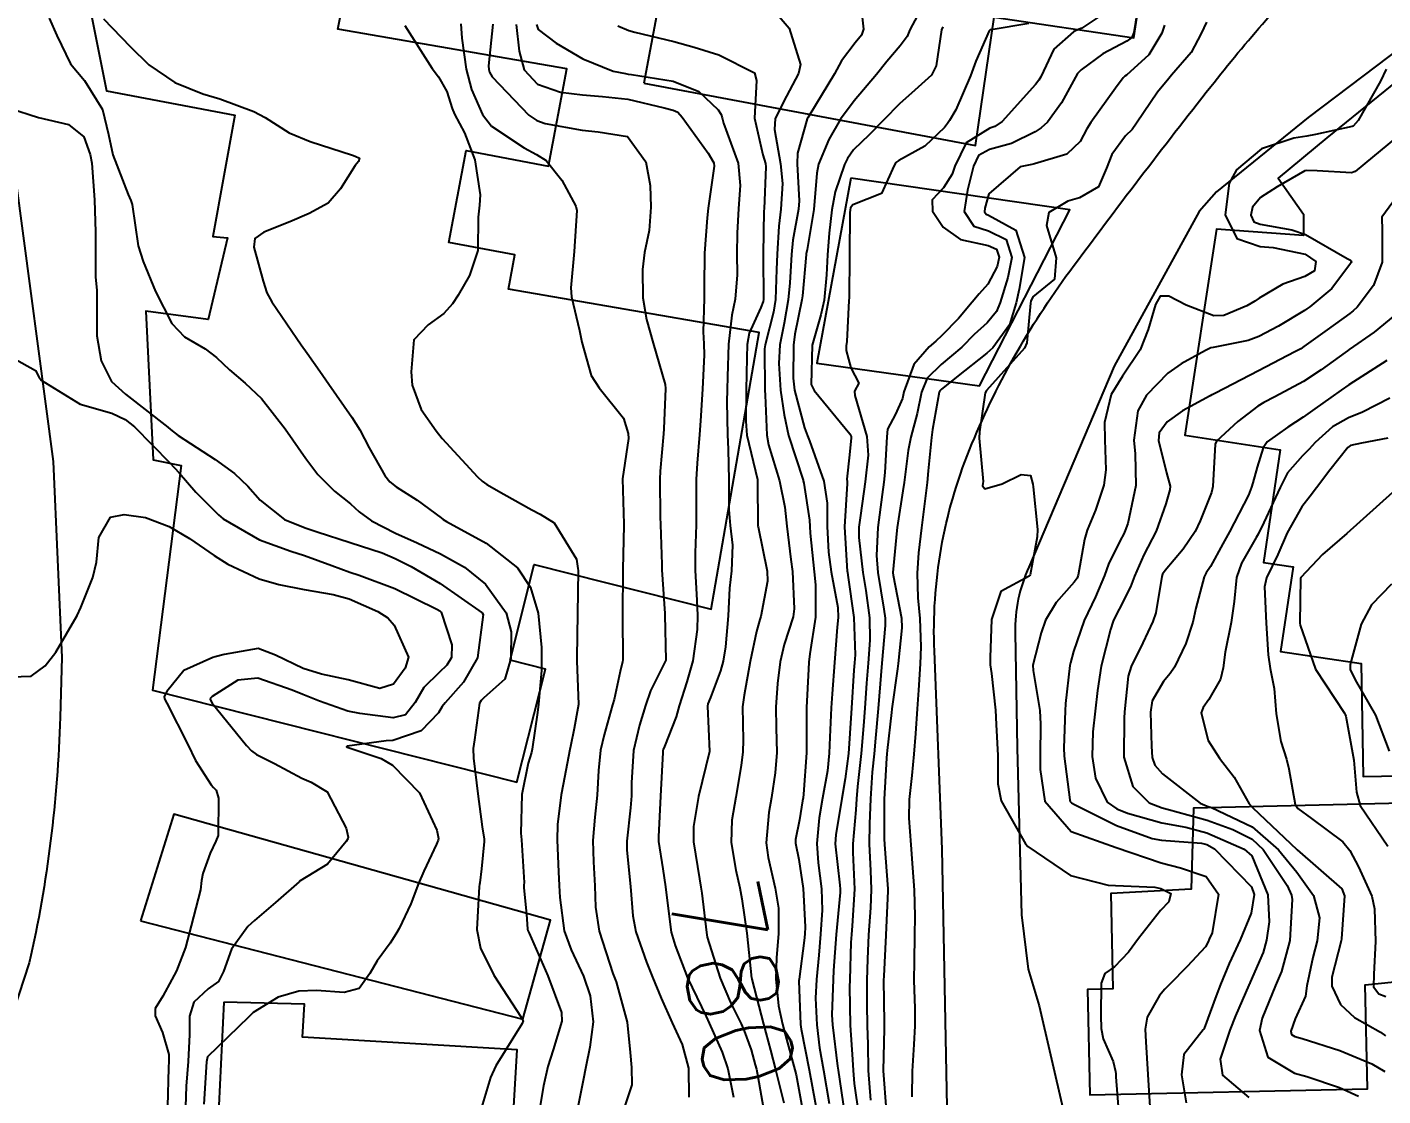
# Model space of a CAD drawing. Header units: metres. Extents: x 318500 to 325275, y 7408834 to 7428799.
# Drawn here: x 322597.7 to 322657.6, y 7421566.9 to 7421614.1 of the extents above; entities that cross this region are included whole.
import ezdxf
from ezdxf.enums import TextEntityAlignment as Align

# ---------------------------------------------------------------- set-up
doc = ezdxf.new("R2010")
doc.units = ezdxf.units.M
doc.header["$MEASUREMENT"] = 0
for name, color, linetype in [('Cotas', 45, 'Continuous'), ('Curvas de Nivel 1m', 11, 'Continuous'), ('Curvas de Nivel 5m', 15, 'Continuous'), ('Edificações', 30, 'Continuous'), ('Vias Primárias', 230, 'Continuous')]:
    doc.layers.add(name, color=color, linetype=linetype)
doc.styles.add('Style-STANDARD', font='STANDARD.shx')

msp = doc.modelspace()

# ---------------------------------------------------------------- linework, layer by layer
at = {"layer": 'Curvas de Nivel 1m', "flags": 128}
for points, elevation in [([(322634.433, 7421615.884), (322634.652, 7421614.004), (322634.554, 7421613.728), (322634.271, 7421613.397), (322633.672, 7421612.606), (322633.367, 7421612.023), (322632.231, 7421610.155), (322632.184, 7421610.087), (322632.16, 7421610.041), (322631.73, 7421608.522), (322631.722, 7421608.045), (322631.799, 7421606.42), (322631.768, 7421606.044), (322631.53, 7421604.672), (322631.462, 7421604.047), (322631.385, 7421602.794), (322631.323, 7421602.048), (322631.139, 7421601.015), (322630.955, 7421600.051), (322630.9, 7421599.233), (322630.983, 7421598.051), (322631.14, 7421596.963), (322631.333, 7421596.047), (322631.978, 7421594.072), (322631.988, 7421594.04), (322632.009, 7421593.938), (322632.266, 7421592.309), (322632.279, 7421592.036), (322632.293, 7421591.728), (322632.465, 7421590.032), (322632.526, 7421589.457), (322632.523, 7421588.031), (322632.281, 7421586.402), (322632.23, 7421586.035), (322632.214, 7421585.727), (322632.135, 7421584.036), (322632.134, 7421583.778), (322632.124, 7421582.036), (322631.999, 7421580.205), (322631.975, 7421580.038), (322631.953, 7421579.913), (322631.816, 7421579.075), (322631.64, 7421578.204), (322631.637, 7421578.042), (322631.789, 7421577.32), (322631.982, 7421576.037), (322632.071, 7421574.345), (322632.06, 7421574.027), (322632.029, 7421573.744), (322631.797, 7421572.029), (322631.792, 7421571.956), (322631.864, 7421570.028), (322631.893, 7421569.823), (322632.247, 7421568.024), (322632.377, 7421567.305), (322632.614, 7421566.02)], 777), ([(322630.298, 7421615.274), (322631.359, 7421614.049), (322631.858, 7421612.442), (322631.776, 7421612.045), (322631.248, 7421611.042), (322630.743, 7421610.055), (322630.717, 7421609.561), (322630.982, 7421608.052), (322631.061, 7421607.177), (322630.988, 7421606.052), (322630.913, 7421605.302), (322630.828, 7421604.053), (322630.808, 7421603.385), (322630.759, 7421602.054), (322630.671, 7421601.495), (322630.3, 7421600.058), (322630.274, 7421599.872), (322630.29, 7421598.058), (322630.297, 7421597.827), (322630.376, 7421596.057), (322630.457, 7421595.632), (322630.94, 7421594.051), (322631.166, 7421592.881), (322631.255, 7421592.047), (322631.441, 7421590.572), (322631.506, 7421590.045), (322631.59, 7421588.389), (322631.54, 7421588.044), (322631.148, 7421586.817), (322630.965, 7421586.049), (322630.847, 7421585.099), (322630.775, 7421584.051), (322630.787, 7421583.13), (322630.812, 7421582.05), (322630.744, 7421581.148), (322630.586, 7421580.052), (322630.472, 7421579.401), (322630.351, 7421578.054), (322630.433, 7421577.41), (322630.751, 7421576.05), (322630.888, 7421575.175), (322630.898, 7421574.043), (322630.798, 7421572.98), (322630.772, 7421572.044), (322630.896, 7421570.848), (322631.063, 7421570.039), (322631.195, 7421569.547), (322631.618, 7421568.031), (322631.667, 7421567.81), (322631.997, 7421566.026)], 778), ([(322637.252, 7421615.014), (322636.688, 7421613.976), (322636.578, 7421613.674), (322636.269, 7421613.256), (322635.678, 7421612.569), (322635.213, 7421611.996), (322634.238, 7421610.827), (322633.629, 7421610.019), (322633.113, 7421609.13), (322632.658, 7421608.033), (322632.587, 7421607.641), (322632.448, 7421606.036), (322632.152, 7421604.259), (322632.115, 7421604.076), (322632.109, 7421604.04), (322631.945, 7421602.219), (322631.922, 7421602.042), (322631.615, 7421600.527), (322631.55, 7421600.045), (322631.536, 7421598.585), (322631.596, 7421598.045), (322632.045, 7421596.393), (322632.171, 7421596.038), (322632.261, 7421595.812), (322632.891, 7421594.027), (322633.042, 7421593.066), (322633.038, 7421592.024), (322633.098, 7421590.899), (322633.22, 7421590.021), (322633.507, 7421588.446), (322633.528, 7421588.016), (322633.488, 7421587.579), (322633.371, 7421586.018), (322633.266, 7421584.642), (322633.219, 7421584.02), (322633.158, 7421582.723), (322633.134, 7421582.021), (322633.056, 7421581.236), (322632.837, 7421580.025), (322632.689, 7421579.155), (322632.586, 7421578.028), (322632.642, 7421577.172), (322632.794, 7421576.025), (322632.82, 7421575.079), (322632.746, 7421574.02), (322632.666, 7421573.091), (322632.565, 7421572.022), (322632.529, 7421571.2), (322632.578, 7421570.021), (322632.706, 7421568.993), (322632.876, 7421568.018), (322633.122, 7421566.541)], 776), ([(322646.825, 7421615.319), (322646.586, 7421613.845), (322646.49, 7421613.633), (322646.274, 7421613.469), (322645.221, 7421612.91), (322644.255, 7421612.201), (322644.098, 7421612.036), (322644.005, 7421611.882), (322643.385, 7421610.742), (322642.765, 7421609.895), (322642.489, 7421609.635), (322642.223, 7421609.464), (322641.177, 7421608.954), (322640.211, 7421608.68), (322639.727, 7421608.418), (322639.503, 7421607.94), (322639.238, 7421606.89), (322639.088, 7421605.946), (322639.523, 7421605.299), (322640.162, 7421605.094), (322640.944, 7421604.704), (322641.191, 7421603.914), (322641.026, 7421603.027), (322640.675, 7421601.922), (322640.514, 7421601.524), (322640.106, 7421601.028), (322639.533, 7421600.504), (322638.992, 7421599.946), (322638.082, 7421599.18), (322637.455, 7421598.588), (322637.212, 7421597.969), (322637.01, 7421597.016), (322636.729, 7421595.973), (322636.617, 7421595.389), (322636.438, 7421593.976), (322636.383, 7421593.6), (322636.134, 7421591.979), (322636.116, 7421591.85), (322635.965, 7421590.301), (322635.939, 7421590.001), (322635.941, 7421589.98), (322635.959, 7421589.881), (322636.325, 7421587.976), (322636.344, 7421587.557), (322636.174, 7421585.977), (322636.143, 7421585.741), (322635.902, 7421583.98), (322635.9, 7421583.96), (322635.877, 7421583.806), (322635.694, 7421582.141), (322635.68, 7421581.983), (322635.66, 7421581.794), (322635.562, 7421579.984), (322635.56, 7421578.227), (322635.57, 7421577.983), (322635.725, 7421576.027), (322635.724, 7421575.981), (322635.725, 7421575.936), (322635.636, 7421573.982), (322635.537, 7421572.169), (322635.529, 7421571.983), (322635.559, 7421570.115), (322635.561, 7421569.982), (322635.562, 7421569.855), (322635.514, 7421567.982), (322635.644, 7421566.24)], 772), ([(322598.687, 7421614.484), (322599.026, 7421613.721), (322599.632, 7421612.469), (322600.239, 7421611.733), (322601.045, 7421610.452), (322601.306, 7421609.352), (322601.503, 7421608.447), (322602.174, 7421606.691), (322602.295, 7421606.429), (322602.347, 7421606.249), (322602.62, 7421604.425), (322602.835, 7421603.728), (322603.383, 7421602.417), (322604.099, 7421601.001), (322604.659, 7421600.401), (322605.58, 7421599.883), (322606.081, 7421599.5), (322606.647, 7421598.946), (322607.34, 7421598.361), (322608.06, 7421597.69), (322609.107, 7421596.339), (322610.02, 7421595.027), (322610.553, 7421594.322), (322611.278, 7421593.587), (322611.997, 7421593.025), (322612.381, 7421592.683), (322612.912, 7421592.286), (322613.982, 7421591.737), (322614.93, 7421591.306), (322615.969, 7421590.827), (322617.02, 7421590.234), (322617.949, 7421589.48), (322618.868, 7421588.211), (322619.082, 7421587.369), (322619.074, 7421586.203), (322618.811, 7421585.292), (322617.884, 7421584.456), (322617.755, 7421584.349), (322617.691, 7421584.223), (322617.47, 7421582.611), (322617.405, 7421582.227), (322617.422, 7421581.802), (322617.607, 7421580.223), (322617.808, 7421578.756), (322617.897, 7421578.219), (322617.899, 7421578.118), (322617.78, 7421576.906), (322617.707, 7421576.285), (322617.694, 7421576.221), (322617.676, 7421576.128), (322617.577, 7421574.223), (322617.738, 7421573.4), (322618.326, 7421572.211), (322619.535, 7421570.349), (322619.61, 7421570.191), (322619.573, 7421570.076), (322618.407, 7421568.209), (322618.179, 7421567.696), (322617.735, 7421566.219)], 786), ([(322616.862, 7421614.241), (322616.908, 7421613.603), (322617.102, 7421612.237), (322617.34, 7421611.332), (322617.821, 7421610.226), (322618.222, 7421609.714), (322619.663, 7421608.751), (322620.204, 7421608.464), (322620.637, 7421608.193), (322621.328, 7421607.324), (322621.947, 7421606.173), (322621.988, 7421605.993), (322621.87, 7421604.174), (322621.724, 7421602.578), (322621.744, 7421602.176), (322622.098, 7421600.685), (322622.211, 7421600.168), (322622.616, 7421598.702), (322622.969, 7421598.157), (322624.05, 7421596.818), (322624.259, 7421596.138), (322624.262, 7421595.912), (322624.01, 7421594.14), (322624.057, 7421592.139), (322624.058, 7421592.07), (322624.016, 7421590.139), (322624.013, 7421590.086), (322624.008, 7421588.139), (322624.004, 7421588.065), (322624.016, 7421586.139), (322624.004, 7421586.044), (322623.902, 7421585.623), (322623.634, 7421584.394), (322623.568, 7421584.145), (322623.186, 7421582.824), (322623.036, 7421582.152), (322622.941, 7421581.253), (322622.881, 7421580.154), (322622.78, 7421579.191), (322622.699, 7421578.157), (322622.722, 7421577.219), (322622.775, 7421576.155), (322622.814, 7421575.208), (322622.978, 7421574.152), (322623.574, 7421572.29), (322623.631, 7421572.141), (322623.717, 7421571.912), (322624.213, 7421570.132), (322624.344, 7421568.797), (322624.405, 7421568.129), (322624.422, 7421567.365), (322624.003, 7421566.135)], 783), ([(322618.28, 7421614.22), (322618.09, 7421612.385), (322618.1, 7421612.222), (322618.133, 7421612.106), (322618.247, 7421611.898), (322619.869, 7421610.204), (322620.226, 7421609.957), (322620.59, 7421609.829), (322622.22, 7421609.532), (322622.922, 7421609.457), (322624.217, 7421609.258), (322625.032, 7421608.132), (322625.218, 7421607.096), (322625.25, 7421606.129), (322625.179, 7421605.11), (322624.975, 7421604.132), (322624.889, 7421603.383), (322624.903, 7421602.132), (322625.059, 7421601.177), (322625.361, 7421600.127), (322625.888, 7421598.306), (322625.904, 7421598.122), (322625.826, 7421596.34), (322625.813, 7421596.122), (322625.667, 7421594.472), (322625.646, 7421594.124), (322625.672, 7421592.444), (322625.681, 7421592.123), (322625.737, 7421590.349), (322625.744, 7421590.122), (322625.87, 7421588.182), (322625.873, 7421588.121), (322625.91, 7421586.12), (322625.241, 7421584.775), (322625.018, 7421584.129), (322624.752, 7421583.246), (322624.495, 7421582.134), (322624.407, 7421580.705), (322624.395, 7421580.132), (322624.349, 7421579.605), (322624.195, 7421578.134), (322624.198, 7421577.729), (322624.35, 7421576.131), (322624.453, 7421574.826), (322624.587, 7421574.127), (322625.066, 7421572.784), (322625.332, 7421572.116), (322625.706, 7421571.199), (322626.193, 7421570.105), (322626.639, 7421569.142), (322626.92, 7421568.098), (322626.928, 7421566.82)], 782), ([(322641.948, 7421614.242), (322640.281, 7421613.976), (322640.243, 7421613.968), (322640.194, 7421613.931), (322639.612, 7421612.587), (322639.373, 7421611.943), (322638.717, 7421610.435), (322638.445, 7421609.957), (322638.356, 7421609.831), (322638.225, 7421609.653), (322637.35, 7421608.832), (322636.203, 7421608.196), (322636.079, 7421608.105), (322636.002, 7421607.983), (322635.433, 7421606.74), (322634.174, 7421606.244), (322634.075, 7421606.107), (322634.055, 7421606.012), (322634.046, 7421605.889), (322634.022, 7421604.012), (322634.008, 7421602.126), (322634.002, 7421602.012), (322633.903, 7421600.203), (322633.879, 7421600.013), (322633.879, 7421599.804), (322634.08, 7421599.036), (322634.435, 7421598.366), (322634.25, 7421598.007), (322634.265, 7421597.809), (322634.787, 7421595.999), (322634.85, 7421595.175), (322634.718, 7421593.999), (322634.513, 7421592.52), (322634.442, 7421592.003), (322634.442, 7421591.544), (322634.614, 7421590), (322634.741, 7421589.205), (322634.913, 7421587.995), (322634.931, 7421587.005), (322634.857, 7421585.996), (322634.785, 7421585.108), (322634.699, 7421583.998), (322634.64, 7421583.227), (322634.538, 7421582), (322634.375, 7421580.542), (322634.333, 7421580.002), (322634.307, 7421579.518), (322634.168, 7421578.004), (322634.168, 7421577.631), (322634.245, 7421576.003), (322634.141, 7421574.391), (322634.11, 7421574.005), (322634.093, 7421573.657), (322634.041, 7421572.005), (322634.031, 7421571.69), (322634.053, 7421570.005), (322634.159, 7421568.487), (322634.186, 7421568.002), (322634.233, 7421567.43), (322634.436, 7421565.998)], 774), ([(322645.384, 7421614.774), (322644.282, 7421614.04), (322644.168, 7421613.995), (322643.912, 7421613.884), (322643.049, 7421613.111), (322642.471, 7421611.898), (322642.395, 7421611.752), (322642.247, 7421611.56), (322640.765, 7421609.922), (322640.449, 7421609.704), (322640.225, 7421609.618), (322639.185, 7421608.976), (322638.676, 7421607.953), (322638.562, 7421607.587), (322638.185, 7421606.989), (322637.68, 7421606.463), (322637.687, 7421605.965), (322638.163, 7421605.251), (322638.923, 7421604.713), (322640.155, 7421604.449), (322640.516, 7421604.287), (322640.629, 7421603.923), (322640.549, 7421603.519), (322640.132, 7421602.727), (322639.748, 7421602.313), (322639.443, 7421601.94), (322638.836, 7421601.223), (322638.098, 7421600.463), (322637.84, 7421600.216), (322637.547, 7421599.965), (322636.871, 7421599.183), (322636.433, 7421597.976), (322636.362, 7421597.68), (322636.055, 7421596.994), (322635.706, 7421596.324), (322635.669, 7421595.986), (322635.588, 7421594.415), (322635.537, 7421593.987), (322635.467, 7421593.45), (322635.285, 7421591.991), (322635.22, 7421590.742), (322635.282, 7421589.99), (322635.547, 7421588.374), (322635.599, 7421587.985), (322635.602, 7421587.66), (322635.46, 7421585.987), (322635.339, 7421584.537), (322635.29, 7421583.989), (322635.173, 7421582.678), (322635.109, 7421581.991), (322635.025, 7421581.176), (322634.947, 7421579.993), (322634.915, 7421578.892), (322634.895, 7421577.994), (322634.948, 7421576.827), (322634.982, 7421575.992), (322634.947, 7421575.178), (322634.872, 7421573.993), (322634.818, 7421572.909), (322634.793, 7421571.994), (322634.787, 7421570.91), (322634.808, 7421569.993), (322634.833, 7421569.144), (322634.855, 7421567.992), (322634.954, 7421566.687)], 773), ([(322614.396, 7421614.161), (322615.604, 7421612.26), (322615.878, 7421611.887), (322616.24, 7421611.248), (322616.475, 7421610.489), (322616.578, 7421610.245), (322617.03, 7421609.426), (322617.481, 7421608.231), (322617.719, 7421606.685), (322617.69, 7421606.227), (322617.631, 7421605.694), (322617.608, 7421604.228), (322617.251, 7421603.115), (322616.739, 7421602.241), (322616.495, 7421601.864), (322616.108, 7421601.442), (322615.416, 7421600.944), (322614.793, 7421600.269), (322614.669, 7421598.864), (322614.717, 7421598.27), (322615.115, 7421597.203), (322615.771, 7421596.254), (322616.035, 7421595.922), (322617.599, 7421594.226), (322617.812, 7421594.027), (322618.007, 7421593.888), (322618.758, 7421593.457), (322619.996, 7421592.76), (322620.367, 7421592.568), (322620.979, 7421592.185), (322621.966, 7421590.585), (322622.036, 7421590.169), (322622.039, 7421590.089), (322622.012, 7421588.169), (322621.991, 7421586.249), (322621.989, 7421586.169), (322621.985, 7421586.093), (322622.053, 7421584.167), (322622.036, 7421584.009), (322621.864, 7421583.105), (322621.706, 7421582.317), (322621.678, 7421582.172), (322621.377, 7421580.632), (322621.287, 7421580.175), (322621.127, 7421578.86), (322621.118, 7421578.177), (322621.178, 7421576.777), (322621.206, 7421576.176), (322621.234, 7421575.645), (322621.42, 7421574.173), (322621.737, 7421573.322), (322622.274, 7421572.162), (322622.574, 7421571.29), (322622.706, 7421570.155), (322622.557, 7421569.035), (322622.381, 7421568.159), (322622.27, 7421567.552), (322621.98, 7421566.165)], 784), ([(322619.306, 7421614.21), (322619.445, 7421613.026), (322619.655, 7421612.206), (322620.244, 7421611.568), (322621.272, 7421611.216), (322622.239, 7421611.094), (322623.113, 7421611.031), (322624.238, 7421610.908), (322625.84, 7421610.518), (322626.233, 7421610.417), (322626.441, 7421610.325), (322626.644, 7421610.114), (322627.784, 7421608.519), (322628.037, 7421608.092), (322628.056, 7421607.95), (322627.784, 7421606.096), (322627.735, 7421605.665), (322627.625, 7421604.098), (322627.606, 7421602.62), (322627.605, 7421602.098), (322627.567, 7421600.628), (322627.588, 7421600.098), (322627.606, 7421599.618), (322627.541, 7421598.098), (322627.444, 7421596.704), (322627.405, 7421596.1), (322627.299, 7421594.823), (322627.253, 7421594.101), (322627.251, 7421593.349), (322627.25, 7421592.101), (322627.207, 7421590.866), (322627.21, 7421590.101), (322627.279, 7421588.76), (322627.308, 7421588.099), (322627.3, 7421587.476), (322627.113, 7421586.102), (322626.837, 7421585.165), (322626.504, 7421584.111), (322626.37, 7421583.615), (322625.853, 7421582.309), (322625.797, 7421582.174), (322625.786, 7421582.121), (322625.779, 7421582.05), (322625.676, 7421580.112), (322625.592, 7421578.325), (322625.598, 7421578.113), (322625.782, 7421576.905), (322625.903, 7421576.109), (322626.102, 7421574.455), (322626.157, 7421574.106), (322626.323, 7421573.523), (322626.873, 7421572.098), (322627.694, 7421570.379), (322627.834, 7421570.088), (322628.4, 7421568.802), (322628.658, 7421568.075), (322628.906, 7421566.816)], 781), ([(322623.796, 7421614.147), (322624.277, 7421613.941), (322624.543, 7421613.871), (322626.27, 7421613.447), (322627.164, 7421613.209), (322628.262, 7421612.87), (322629.832, 7421612.066), (322629.919, 7421611.737), (322629.829, 7421610.066), (322630.206, 7421608.451), (322630.324, 7421608.059), (322630.337, 7421607.919), (322630.253, 7421606.059), (322630.251, 7421605.977), (322630.212, 7421604.059), (322630.209, 7421603.999), (322630.222, 7421602.059), (322630.21, 7421601.968), (322630.115, 7421601.696), (322629.601, 7421600.564), (322629.512, 7421600.069), (322629.495, 7421599.479), (322629.47, 7421598.069), (322629.443, 7421596.676), (322629.497, 7421596.068), (322629.964, 7421594.107), (322629.971, 7421594.061), (322629.971, 7421594.022), (322629.983, 7421592.06), (322629.989, 7421592.015), (322630.385, 7421590.056), (322630.401, 7421589.608), (322630.109, 7421588.058), (322630.071, 7421587.916), (322629.923, 7421587.394), (322629.634, 7421586.064), (322629.371, 7421584.585), (322629.308, 7421584.069), (322629.33, 7421582.596), (322629.32, 7421582.068), (322629.24, 7421581.465), (322629.006, 7421580.072), (322628.837, 7421579.052), (322628.801, 7421578.075), (322629.012, 7421576.841), (322629.189, 7421576.069), (322629.274, 7421575.576), (322629.5, 7421574.064), (322629.704, 7421572.076), (322629.707, 7421572.06), (322629.72, 7421572.028), (322630.236, 7421570.052), (322630.534, 7421568.903), (322630.757, 7421568.044), (322631.122, 7421566.564)], 779), ([(322647.942, 7421614.168), (322647.814, 7421613.827), (322647.242, 7421612.859), (322646.252, 7421611.962), (322646.184, 7421611.918), (322646.114, 7421611.852), (322645.78, 7421611.391), (322644.688, 7421609.873), (322644.513, 7421609.589), (322644.217, 7421609.037), (322643.624, 7421608.47), (322642.202, 7421608.046), (322642.077, 7421608.027), (322641.564, 7421607.91), (322640.182, 7421606.721), (322640.007, 7421606.098), (322639.991, 7421605.933), (322640.062, 7421605.825), (322640.169, 7421605.785), (322641.375, 7421605.124), (322641.753, 7421603.906), (322641.522, 7421602.516), (322641.382, 7421601.911), (322641.086, 7421600.934), (322640.355, 7421599.926), (322640.088, 7421599.692), (322638.752, 7421598.625), (322638.071, 7421598.086), (322638.009, 7421598.023), (322637.986, 7421597.961), (322637.698, 7421596.31), (322637.647, 7421595.964), (322637.499, 7421594.484), (322637.452, 7421593.966), (322637.29, 7421592.675), (322637.201, 7421591.968), (322637.08, 7421590.862), (322637.013, 7421589.969), (322637.038, 7421588.874), (322637.13, 7421587.968), (322637.177, 7421586.708), (322637.143, 7421585.968), (322637.069, 7421584.792), (322637.021, 7421583.969), (322636.945, 7421582.888), (322636.867, 7421581.97), (322636.784, 7421581.027), (322636.668, 7421579.972), (322636.65, 7421579.139), (322636.731, 7421577.971), (322636.805, 7421576.949), (322636.885, 7421575.969), (322636.914, 7421574.813), (322636.901, 7421573.968), (322636.877, 7421572.824), (322636.865, 7421571.969), (322636.918, 7421570.752), (322636.918, 7421569.968), (322636.864, 7421569.15), (322636.787, 7421567.963), (322636.783, 7421566.833)], 771), ([(322657.721, 7421612.235), (322657.483, 7421611.702), (322656.487, 7421609.971), (322656.272, 7421609.719), (322656.23, 7421609.693), (322654.612, 7421609.348), (322654.223, 7421609.279), (322653.65, 7421609.177), (322652.214, 7421608.709), (322651.117, 7421607.786), (322650.79, 7421607.192), (322650.622, 7421605.793), (322651.125, 7421604.751), (322652.156, 7421604.404), (322652.743, 7421604.349), (322654.153, 7421604.065), (322654.621, 7421603.735), (322654.557, 7421603.323), (322654.14, 7421603.074), (322653.16, 7421602.729), (322652.125, 7421602.12), (322651.92, 7421601.976), (322651.577, 7421601.778), (322650.557, 7421601.349), (322650.113, 7421601.339), (322648.9, 7421601.812), (322648.126, 7421602.206), (322647.748, 7421602.204), (322647.536, 7421601.829), (322647.21, 7421600.727), (322646.86, 7421599.838), (322646.078, 7421598.668), (322645.588, 7421597.857), (322645.295, 7421596.618), (322645.297, 7421595.861), (322645.349, 7421594.531), (322645.252, 7421593.861), (322644.885, 7421592.753), (322644.528, 7421591.872), (322644.398, 7421591.459), (322644.13, 7421589.877), (322644.087, 7421589.75), (322643.955, 7421589.569), (322643.155, 7421588.675), (322642.681, 7421587.892), (322642.485, 7421587.334), (322642.128, 7421585.898), (322642.132, 7421585.672), (322642.433, 7421583.894), (322642.465, 7421583.3), (322642.454, 7421581.894), (322642.441, 7421581.297), (322642.658, 7421579.892), (322643.81, 7421578.555), (322645.8, 7421577.85), (322647.79, 7421577.169), (322648.646, 7421576.952), (322649.782, 7421576.572), (322650.325, 7421575.792), (322650.042, 7421574.085), (322649.913, 7421573.798), (322649.864, 7421573.682), (322649.745, 7421573.465), (322648.942, 7421572.598), (322648.168, 7421571.816), (322647.948, 7421571.586), (322647.712, 7421571.309), (322647.165, 7421570.361), (322647.086, 7421569.829), (322647.118, 7421569.262), (322647.195, 7421567.827), (322647.309, 7421566.161)], 769), ([(322596.936, 7421610.503), (322598.216, 7421610.101), (322599.531, 7421609.788), (322600.208, 7421609.24), (322600.493, 7421608.457), (322600.571, 7421608.078), (322600.693, 7421606.452), (322600.728, 7421605.031), (322600.728, 7421604.451), (322600.732, 7421603.054), (322600.783, 7421602.45), (322600.794, 7421601.765), (322600.783, 7421600.45), (322600.976, 7421599.344), (322601.443, 7421598.439), (322602.062, 7421597.881), (322603.924, 7421596.411), (322604.039, 7421596.316), (322604.385, 7421596.054), (322606.019, 7421594.991), (322606.865, 7421594.367), (322607.454, 7421593.808), (322607.998, 7421593.192), (322609.081, 7421592.339), (322609.985, 7421591.966), (322610.512, 7421591.792), (322611.975, 7421591.329), (322613.386, 7421590.861), (322613.965, 7421590.619), (322614.672, 7421590.263), (322615.949, 7421589.506), (322617.807, 7421588.222), (322617.853, 7421588.145), (322617.602, 7421586.225), (322616.975, 7421585.153), (322616.165, 7421584.246), (322616.04, 7421584.085), (322615.873, 7421583.801), (322615.113, 7421583.006), (322613.855, 7421582.583), (322613.573, 7421582.556), (322611.85, 7421582.325), (322611.833, 7421582.317), (322611.81, 7421582.301), (322611.834, 7421582.285), (322611.85, 7421582.276), (322613.343, 7421581.776), (322613.842, 7421581.49), (322615.036, 7421580.258), (322615.806, 7421578.618), (322615.871, 7421578.249), (322615.867, 7421578.18), (322615.796, 7421577.999), (322615.226, 7421576.808), (322615, 7421576.258), (322614.662, 7421575.36), (322614.139, 7421574.266), (322613.999, 7421574.014), (322613.74, 7421573.623), (322613.169, 7421572.838), (322612.85, 7421572.283), (322612.376, 7421571.624), (322611.707, 7421571.44), (322610.497, 7421571.529), (322609.708, 7421571.505), (322608.8, 7421571.243), (322607.693, 7421570.559), (322607.591, 7421570.452), (322607.492, 7421570.353), (322605.672, 7421568.595), (322605.632, 7421568.381), (322605.508, 7421566.516)], 787), ([(322658.224, 7421609.264), (322656.351, 7421607.718), (322656.199, 7421607.654), (322654.673, 7421607.735), (322654.2, 7421607.756), (322654.135, 7421607.741), (322652.916, 7421607.033), (322652.182, 7421606.562), (322651.82, 7421606.13), (322651.752, 7421605.776), (322651.887, 7421605.494), (322652.166, 7421605.384), (322653.553, 7421605.139), (322654.162, 7421604.923), (322656.01, 7421603.862), (322656.151, 7421603.79), (322656.187, 7421603.756), (322656.19, 7421603.719), (322656.179, 7421603.69), (322656.149, 7421603.644), (322655.32, 7421602.54), (322654.362, 7421601.738), (322654.219, 7421601.638), (322654.117, 7421601.57), (322652.978, 7421600.886), (322652.1, 7421600.417), (322651.626, 7421600.248), (322650.092, 7421599.939), (322649.978, 7421599.915), (322649.741, 7421599.803), (322648.68, 7421599.219), (322648.08, 7421598.803), (322647.142, 7421597.834), (322646.767, 7421597.132), (322646.589, 7421595.842), (322646.636, 7421595.236), (322646.674, 7421593.84), (322646.317, 7421592.168), (322646.204, 7421591.847), (322646.136, 7421591.699), (322645.983, 7421591.414), (322645.465, 7421590.36), (322645.288, 7421589.86), (322644.889, 7421588.922), (322644.385, 7421587.873), (322643.916, 7421586.505), (322643.783, 7421586.01), (322643.754, 7421585.882), (322643.562, 7421584.206), (322643.55, 7421583.883), (322643.494, 7421582.245), (322643.506, 7421581.883), (322643.752, 7421579.959), (322643.775, 7421579.881), (322643.829, 7421579.815), (322643.963, 7421579.743), (322645.814, 7421578.814), (322647.387, 7421578.245), (322647.805, 7421578.169), (322649.569, 7421578.037), (322649.803, 7421577.979), (322650.141, 7421577.795), (322651.775, 7421576.11), (322651.892, 7421575.768), (322651.762, 7421574.953), (322651.278, 7421573.777), (322650.795, 7421572.724), (322650.405, 7421571.79), (322650.214, 7421571.291), (322649.691, 7421569.857), (322649.673, 7421569.818), (322649.652, 7421569.8), (322648.789, 7421568.698), (322648.685, 7421567.81), (322648.893, 7421566.566)], 768), ([(322658.183, 7421606.571), (322657.537, 7421605.699), (322657.552, 7421605.087), (322657.546, 7421603.699), (322657.17, 7421602.669), (322656.45, 7421601.715), (322656.276, 7421601.559), (322656.116, 7421601.445), (322655.119, 7421600.716), (322654.094, 7421599.974), (322653.953, 7421599.881), (322653.7, 7421599.746), (322652.081, 7421598.901), (322650.184, 7421597.912), (322650.071, 7421597.86), (322650.03, 7421597.841), (322649.952, 7421597.801), (322648.734, 7421597.14), (322648.052, 7421596.653), (322647.702, 7421596.168), (322647.667, 7421595.826), (322648.019, 7421594.405), (322648.184, 7421593.818), (322648.176, 7421593.65), (322648.002, 7421593.036), (322647.569, 7421591.826), (322647.031, 7421590.777), (322646.612, 7421589.84), (322646.435, 7421589.361), (322645.938, 7421588.384), (322645.754, 7421588.032), (322645.675, 7421587.854), (322645.549, 7421587.479), (322645.135, 7421585.862), (322644.972, 7421584.786), (322644.871, 7421583.865), (322644.77, 7421582.962), (322644.746, 7421581.867), (322644.893, 7421580.917), (322645.403, 7421579.856), (322645.826, 7421579.551), (322646.3, 7421579.366), (322647.817, 7421578.938), (322648.877, 7421578.746), (322649.81, 7421578.499), (322651.457, 7421577.775), (322651.796, 7421577.478), (322652.497, 7421575.759), (322652.56, 7421574.56), (322652.442, 7421573.76), (322652.291, 7421573.213), (322651.722, 7421571.895), (322651.685, 7421571.806), (322651.666, 7421571.771), (322651.072, 7421570.407), (322650.821, 7421569.783), (322650.389, 7421568.502), (322650.502, 7421567.788), (322651.655, 7421566.801)], 767), ([(322658.115, 7421601.36), (322657.191, 7421600.616), (322656.092, 7421599.843), (322656.018, 7421599.794), (322655.922, 7421599.722), (322654.862, 7421598.953), (322654.077, 7421598.435), (322652.805, 7421597.759), (322652.324, 7421597.508), (322652.064, 7421597.34), (322651.175, 7421596.661), (322650.236, 7421595.797), (322650.174, 7421595.662), (322650.071, 7421593.799), (322650.007, 7421593.534), (322649.516, 7421592.284), (322649.294, 7421591.807), (322648.765, 7421591.026), (322647.964, 7421590.084), (322647.854, 7421589.93), (322647.816, 7421589.822), (322647.548, 7421588.213), (322647.424, 7421587.828), (322646.979, 7421586.893), (322646.471, 7421585.842), (322646.336, 7421585.411), (322646.177, 7421583.846), (322646.159, 7421583.563), (322646.141, 7421581.846), (322646.538, 7421580.541), (322647.253, 7421579.829), (322647.827, 7421579.598), (322648.114, 7421579.529), (322649.819, 7421579.056), (322650.952, 7421578.644), (322651.807, 7421578.222), (322652.301, 7421577.762), (322653.349, 7421576.174), (322653.541, 7421575.743), (322653.575, 7421575.549), (322653.475, 7421573.744), (322653.102, 7421572.377), (322652.837, 7421571.753), (322652.25, 7421570.314), (322652.133, 7421569.763), (322652.505, 7421568.58), (322653.672, 7421567.883), (322654.218, 7421567.735), (322655.663, 7421567.245), (322656.507, 7421566.858)], 766), ([(322597.114, 7421599.465), (322598.074, 7421598.914), (322598.221, 7421598.637), (322598.333, 7421598.486), (322600.055, 7421597.436), (322601.449, 7421597.039), (322602.045, 7421596.762), (322602.458, 7421596.426), (322604.017, 7421594.847), (322604.43, 7421594.404), (322605.16, 7421593.551), (322605.993, 7421592.711), (322606.162, 7421592.548), (322606.367, 7421592.374), (322607.976, 7421591.442), (322609.363, 7421590.943), (322609.966, 7421590.751), (322611.165, 7421590.312), (322611.956, 7421590.019), (322612.371, 7421589.876), (322613.945, 7421589.296), (322615.799, 7421588.384), (322615.931, 7421588.31), (322615.988, 7421588.249), (322616.473, 7421586.799), (322616.45, 7421586.242), (322616.249, 7421585.9), (322615.9, 7421585.573), (322615.235, 7421584.911), (322614.844, 7421584.26), (322614.427, 7421583.709), (322613.87, 7421583.574), (322612.398, 7421583.767), (322611.874, 7421583.876), (322610.616, 7421584.319), (322609.884, 7421584.613), (322609.416, 7421584.806), (322607.895, 7421585.322), (322607.019, 7421585.238), (322605.882, 7421584.514), (322605.811, 7421584.451), (322605.793, 7421584.381), (322605.878, 7421584.23), (322607.403, 7421582.357), (322607.613, 7421582.119), (322607.846, 7421581.961), (322608.629, 7421581.555), (322609.836, 7421580.919), (322610.247, 7421580.737), (322610.959, 7421580.313), (322611.806, 7421578.704), (322611.886, 7421578.299), (322611.868, 7421578.23), (322611.797, 7421578.115), (322610.975, 7421577.119), (322609.771, 7421576.378), (322609.746, 7421576.355), (322609.717, 7421576.331), (322608.676, 7421575.426), (322607.753, 7421574.629), (322607.462, 7421574.354), (322606.737, 7421573.363), (322606.38, 7421572.37), (322606.156, 7421571.931), (322605.708, 7421571.603), (322605.072, 7421571.017), (322604.875, 7421570.392), (322604.879, 7421569.589), (322604.819, 7421568.393), (322604.738, 7421567.31), (322604.705, 7421566.394)], 788), ([(322657.892, 7421597.693), (322656.686, 7421597.086), (322656.057, 7421596.834), (322655.35, 7421596.427), (322654.584, 7421595.735), (322654.327, 7421595.446), (322654.031, 7421595.144), (322653.376, 7421594.394), (322653.038, 7421593.755), (322652.214, 7421591.989), (322652.104, 7421591.768), (322652.068, 7421591.69), (322651.987, 7421591.548), (322651.34, 7421590.409), (322651.12, 7421589.783), (322651.011, 7421588.717), (322650.882, 7421587.786), (322650.612, 7421586.484), (322650.534, 7421585.791), (322650.412, 7421585.282), (322649.889, 7421584.384), (322649.646, 7421584.04), (322649.563, 7421583.803), (322649.862, 7421582.581), (322650.366, 7421581.792), (322651.019, 7421580.959), (322651.681, 7421579.772), (322651.828, 7421579.613), (322653.8, 7421577.74), (322655.774, 7421576.016), (322655.89, 7421575.718), (322655.751, 7421573.812), (322655.733, 7421573.72), (322655.325, 7421572.125), (322655.321, 7421571.724), (322655.712, 7421570.92), (322656.329, 7421570.334), (322657.47, 7421569.693), (322657.698, 7421569.525)], 764), ([(322657.801, 7421595.936), (322656.644, 7421595.711), (322656.152, 7421595.605), (322656.037, 7421595.512), (322655.235, 7421594.515), (322654.652, 7421593.734), (322654.376, 7421593.366), (322654.002, 7421592.895), (322653.355, 7421591.75), (322652.936, 7421590.795), (322652.437, 7421589.763), (322652.351, 7421589.367), (322652.432, 7421587.762), (322652.508, 7421586.353), (322652.604, 7421585.76), (322652.778, 7421584.876), (322652.866, 7421583.755), (322653.079, 7421582.534), (322653.329, 7421581.748), (322653.429, 7421581.33), (322653.709, 7421579.742), (322653.827, 7421579.572), (322654.428, 7421579.127), (322655.806, 7421578.095), (322656.119, 7421577.715), (322656.51, 7421576.988), (322657.087, 7421575.7), (322657.209, 7421575.143), (322657.262, 7421573.697), (322657.175, 7421572.251), (322657.163, 7421571.698), (322657.401, 7421571.379), (322657.716, 7421571.261)], 763), ([(322658.008, 7421593.537), (322655.99, 7421591.72), (322654.913, 7421590.794), (322653.961, 7421589.776), (322653.948, 7421589.752), (322653.917, 7421587.753), (322653.929, 7421587.669), (322654.602, 7421585.733), (322655.881, 7421583.781), (322655.918, 7421583.719), (322655.944, 7421583.654), (322656.303, 7421581.713), (322656.411, 7421580.287), (322656.583, 7421579.709), (322657.803, 7421577.911)], 762), ([(322597, 7421585.393), (322597.894, 7421585.42), (322598.511, 7421585.871), (322598.982, 7421586.474), (322599.926, 7421588.103), (322600.085, 7421588.458), (322600.619, 7421589.781), (322600.772, 7421590.448), (322600.884, 7421591.539), (322601.395, 7421592.439), (322601.991, 7421592.561), (322602.937, 7421592.421), (322603.984, 7421592.031), (322604.875, 7421591.499), (322605.966, 7421590.75), (322606.572, 7421590.371), (322607.951, 7421589.718), (322608.82, 7421589.468), (322609.944, 7421589.252), (322611.224, 7421589.028), (322611.938, 7421588.832), (322613.205, 7421588.281), (322613.647, 7421587.994), (322613.924, 7421587.674), (322614.555, 7421586.264), (322614.402, 7421585.766), (322613.892, 7421585.061), (322613.291, 7421584.877), (322611.894, 7421585.255), (322610.708, 7421585.508), (322609.901, 7421585.749), (322608.68, 7421586.342), (322607.913, 7421586.644), (322606.414, 7421586.372), (322606.022, 7421586.265), (322605.908, 7421586.239), (322604.636, 7421585.662), (322603.885, 7421584.746), (322603.767, 7421584.525), (322603.776, 7421584.411), (322603.877, 7421584.218), (322604.802, 7421582.396), (322605.152, 7421581.699), (322605.832, 7421580.615), (322605.948, 7421580.495), (322606.061, 7421580.377), (322606.166, 7421580.034), (322606.142, 7421578.375), (322606.049, 7421578.123), (322605.788, 7421577.603), (322605.465, 7421576.694), (322605.418, 7421576.385), (322605.36, 7421575.98), (322604.953, 7421574.392), (322604.699, 7421573.432), (322604.306, 7421572.401), (322604.107, 7421572.011), (322603.703, 7421571.277), (322603.366, 7421570.742), (322603.358, 7421570.413), (322603.683, 7421569.675), (322603.969, 7421568.701), (322603.975, 7421568.405), (322603.956, 7421568.116), (322603.909, 7421566.406)], 789), ([(322657.957, 7421589.482), (322657.083, 7421588.562), (322656.615, 7421587.71), (322656.133, 7421585.938), (322656.131, 7421585.717), (322656.354, 7421585.262), (322657.256, 7421583.699), (322657.856, 7421582.1)], 761)]:
    msp.add_lwpolyline(points, dxfattribs=dict(at, elevation=elevation))
at = {"layer": 'Curvas de Nivel 5m', "flags": 128}
for points, elevation in [([(322601.087, 7421614.452), (322602.262, 7421613.233), (322603.083, 7421612.428), (322604.238, 7421611.642), (322605.474, 7421611.148), (322606.228, 7421610.928), (322607.722, 7421610.365), (322608.217, 7421610.094), (322609.287, 7421609.414), (322610.211, 7421609.033), (322612.073, 7421608.431), (322612.201, 7421608.394), (322612.388, 7421608.298), (322612.34, 7421608.156), (322612.195, 7421607.975), (322611.549, 7421606.94), (322611.007, 7421606.317), (322610.165, 7421605.854), (322609.307, 7421605.489), (322608.157, 7421605.035), (322607.761, 7421604.757), (322607.717, 7421604.364), (322608.128, 7421602.867), (322608.294, 7421602.357), (322608.51, 7421601.958), (322609.625, 7421600.337), (322609.815, 7421600.061), (322610.083, 7421599.68), (322610.64, 7421598.885), (322611.035, 7421598.316), (322612.048, 7421596.862), (322612.4, 7421596.296), (322612.815, 7421595.505), (322613.506, 7421594.285), (322613.728, 7421594.004), (322614.005, 7421593.777), (322614.936, 7421593.197), (322615.992, 7421592.411), (322616.082, 7421592.34), (322616.231, 7421592.246), (322617.976, 7421591.287), (322619.361, 7421590.206), (322619.947, 7421589.339), (322620.282, 7421588.195), (322620.42, 7421586.69), (322620.431, 7421586.185), (322620.422, 7421585.665), (322620.293, 7421584.186), (322620.244, 7421583.817), (322620.013, 7421582.188), (322619.986, 7421582.051), (322619.844, 7421581.57), (322619.553, 7421580.194), (322619.518, 7421578.48), (322619.537, 7421578.194), (322619.654, 7421576.31), (322619.652, 7421576.192), (322619.651, 7421576.074), (322619.757, 7421574.907), (322619.807, 7421574.246), (322619.822, 7421574.189), (322619.876, 7421574.061), (322620.707, 7421572.18), (322621.31, 7421570.56), (322621.33, 7421570.174), (322620.939, 7421568.916), (322620.703, 7421568.18), (322620.515, 7421567.323), (322620.316, 7421566.183)], 785), ([(322649.787, 7421614.305), (322649.55, 7421613.807), (322649.115, 7421612.964), (322648.252, 7421611.973), (322648.181, 7421611.891), (322648.125, 7421611.822), (322647.629, 7421611.215), (322646.695, 7421609.843), (322646.505, 7421609.567), (322646.221, 7421609.28), (322645.605, 7421608.463), (322645.375, 7421607.862), (322645.027, 7421607.028), (322644.18, 7421606.551), (322643.666, 7421606.396), (322642.836, 7421605.893), (322642.732, 7421605.327), (322643.153, 7421603.89), (322643.078, 7421602.948), (322642.124, 7421602.18), (322642.038, 7421601.985), (322642.022, 7421601.901), (322641.853, 7421600.145), (322641.755, 7421599.905), (322640.071, 7421598.033), (322640.011, 7421597.931), (322639.761, 7421596.217), (322639.747, 7421595.934), (322639.923, 7421594.02), (322639.918, 7421593.931), (322639.897, 7421593.82), (322640.008, 7421593.7), (322640.772, 7421593.919), (322641.601, 7421594.321), (322642.016, 7421594.287), (322642.117, 7421593.899), (322642.132, 7421593.776), (322642.327, 7421591.897), (322642.313, 7421591.569), (322642.012, 7421589.899), (322641.997, 7421589.862), (322641.959, 7421589.833), (322640.705, 7421589.162), (322640.303, 7421587.924), (322640.234, 7421586.246), (322640.243, 7421585.925), (322640.292, 7421585.536), (322640.472, 7421583.921), (322640.504, 7421583.287), (322640.582, 7421581.919), (322640.574, 7421580.656), (322640.721, 7421579.917), (322641.802, 7421578.014), (322641.906, 7421577.899), (322643.781, 7421576.608), (322645.444, 7421576.186), (322645.775, 7421576.172), (322647.504, 7421576.094), (322647.773, 7421576.038), (322648.215, 7421575.816), (322648.129, 7421575.454), (322647.762, 7421575.062), (322646.793, 7421573.834), (322646.351, 7421573.231), (322645.731, 7421572.583), (322645.297, 7421572.286), (322645.147, 7421571.859), (322645.13, 7421570.427), (322645.138, 7421569.858), (322645.229, 7421569.401), (322645.675, 7421568.399), (322645.773, 7421567.951), (322645.783, 7421567.848), (322645.792, 7421567.724), (322645.933, 7421565.846)], 770), ([(322620.204, 7421614.201), (322620.277, 7421613.987), (322621.075, 7421613.381), (322622.258, 7421612.686), (322623.588, 7421612.15), (322624.142, 7421612.034), (322624.249, 7421612.016), (322624.393, 7421611.994), (322626.246, 7421611.703), (322627.378, 7421611.24), (322628.234, 7421610.44), (322628.367, 7421610.224), (322628.399, 7421610.087), (322628.47, 7421609.842), (322629.105, 7421608.076), (322629.199, 7421607.088), (322629.131, 7421606.076), (322629.07, 7421604.987), (322629.054, 7421604.076), (322629.073, 7421603.139), (322628.977, 7421602.077), (322628.827, 7421601.361), (322628.686, 7421600.081), (322628.641, 7421598.647), (322628.626, 7421598.082), (322628.613, 7421597.53), (322628.633, 7421596.081), (322628.67, 7421595.441), (322628.701, 7421594.08), (322628.696, 7421592.778), (322628.754, 7421592.079), (322628.854, 7421591.2), (322628.809, 7421590.077), (322628.723, 7421589.304), (322628.671, 7421588.079), (322628.549, 7421586.713), (322628.441, 7421586.082), (322628.332, 7421585.656), (322627.886, 7421584.471), (322627.778, 7421584.195), (322627.759, 7421584.092), (322627.85, 7421582.09), (322627.353, 7421580.095), (322627.131, 7421578.776), (322627.141, 7421578.097), (322627.406, 7421576.463), (322627.469, 7421576.093), (322627.505, 7421575.831), (322627.706, 7421574.09), (322627.747, 7421573.888), (322628.316, 7421572.081), (322628.775, 7421571.003), (322629.236, 7421570.067), (322629.376, 7421569.754), (322629.679, 7421568.917), (322629.866, 7421568.251), (322629.914, 7421568.056), (322629.986, 7421567.735), (322630.271, 7421566.051)], 780), ([(322638.146, 7421614.097), (322638.083, 7421613.962), (322637.848, 7421612.372), (322637.641, 7421611.966), (322636.919, 7421611.298), (322636.237, 7421610.694), (322635.543, 7421609.99), (322634.893, 7421609.327), (322634.21, 7421608.662), (322633.934, 7421608.284), (322633.803, 7421608.016), (322633.39, 7421606.814), (322633.248, 7421606.024), (322633.126, 7421604.992), (322633.057, 7421604.026), (322633.018, 7421603.145), (322632.909, 7421602.028), (322632.762, 7421601.378), (322632.381, 7421600.036), (322632.339, 7421598.302), (322632.46, 7421598.034), (322634.042, 7421596.129), (322634.095, 7421596.009), (322634.102, 7421595.946), (322634.028, 7421595.196), (322633.906, 7421594.117), (322633.927, 7421594.011), (322633.931, 7421593.933), (322633.801, 7421592.013), (322633.926, 7421590.045), (322633.933, 7421590.01), (322633.958, 7421589.876), (322634.225, 7421588.006), (322634.272, 7421586.363), (322634.249, 7421586.005), (322634.225, 7421585.685), (322634.111, 7421584.007), (322634.1, 7421583.783), (322633.977, 7421582.008), (322633.839, 7421580.877), (322633.689, 7421580.012), (322633.417, 7421578.404), (322633.4, 7421578.016), (322633.602, 7421576.183), (322633.622, 7421576.012), (322633.622, 7421575.864), (322633.435, 7421574.013), (322633.327, 7421572.413), (322633.304, 7421572.014), (322633.247, 7421570.464), (322633.271, 7421570.014), (322633.491, 7421568.193), (322633.523, 7421568.011), (322633.657, 7421567.121), (322633.826, 7421566.007)], 775), ([(322657.752, 7421599.36), (322656.076, 7421598.286), (322655.745, 7421598.052), (322655.279, 7421597.728), (322654.571, 7421597.227), (322654.057, 7421596.866), (322653.381, 7421596.419), (322652.478, 7421595.763), (322652.298, 7421595.504), (322652.023, 7421594.657), (322651.833, 7421593.953), (322651.786, 7421593.773), (322651.651, 7421593.42), (322650.801, 7421591.788), (322650.515, 7421591.259), (322649.967, 7421590.256), (322649.784, 7421589.981), (322649.685, 7421589.803), (322649.323, 7421588.422), (322649.184, 7421587.807), (322648.874, 7421586.857), (322648.375, 7421585.815), (322648.188, 7421585.535), (322647.9, 7421585.184), (322647.391, 7421584.324), (322647.313, 7421583.829), (322647.362, 7421582.323), (322647.389, 7421581.827), (322647.508, 7421581.486), (322647.843, 7421581.109), (322649.515, 7421579.803), (322649.828, 7421579.673), (322650.007, 7421579.618), (322651.815, 7421578.766), (322652.972, 7421577.752), (322653.785, 7421576.765), (322654.52, 7421575.732), (322654.777, 7421574.746), (322654.672, 7421573.731), (322654.483, 7421572.989), (322654.218, 7421571.735), (322654.168, 7421571.283), (322653.705, 7421570.281), (322653.514, 7421569.743), (322653.545, 7421569.59), (322653.696, 7421569.498), (322654.02, 7421569.412), (322655.687, 7421568.884), (322657.092, 7421568.286), (322657.674, 7421567.954)], 765)]:
    msp.add_lwpolyline(points, dxfattribs=dict(at, elevation=elevation))
at = {"layer": 'Edificações'}
for points in [[(322624.945, 7421611.61), (322639.585, 7421608.864), (322640.422, 7421614.522), (322646.582, 7421613.611), (322646.784, 7421614.973), (322648.348, 7421614.742), (322648.456, 7421615.47), (322651.951, 7421614.998), (322655.391, 7421620.145), (322654.152, 7421620.336), (322657.394, 7421626.055), (322652.344, 7421626.532), (322653.297, 7421632.341), (322647.485, 7421633.198), (322648.247, 7421637.484), (322645.484, 7421637.865), (322645.674, 7421639.103), (322635.18, 7421640.54), (322630.225, 7421641.207), (322629.463, 7421636.064), (322625.461, 7421636.635), (322621.536, 7421615.393), (322625.547, 7421614.82)], [(322634.08, 7421607.412), (322632.584, 7421599.239), (322639.764, 7421598.242), (322643.753, 7421606.016)], [(322602.719, 7421574.607), (322619.604, 7421570.267), (322620.82, 7421574.644), (322604.184, 7421579.315)], [(322606.394, 7421571.014), (322605.828, 7421559.15), (322618.735, 7421558.397), (322619.348, 7421568.913), (322609.871, 7421569.466), (322609.957, 7421570.927)]]:
    msp.add_lwpolyline(points, close=True, dxfattribs=at)
for points in [[(322600.138, 7421616.659), (322601.215, 7421611.278), (322606.882, 7421610.204), (322605.905, 7421604.833), (322606.565, 7421604.784), (322605.707, 7421601.168), (322602.953, 7421601.535), (322603.277, 7421594.974), (322604.507, 7421594.728), (322603.251, 7421584.797), (322619.339, 7421580.73), (322620.604, 7421585.734), (322619.035, 7421586.131), (322620.102, 7421590.352), (322627.925, 7421588.374), (322630.038, 7421600.604), (322618.966, 7421602.51), (322619.249, 7421604.023), (322616.33, 7421604.571), (322617.092, 7421608.636), (322620.738, 7421607.953), (322621.544, 7421612.248), (322611.428, 7421613.999), (322613.639, 7421624.984)], [(322659.615, 7421612.85), (322655.11, 7421609.192), (322652.956, 7421607.413), (322654.08, 7421605.822), (322654.08, 7421604.886), (322650.24, 7421605.166), (322648.836, 7421596.071), (322653.051, 7421595.416), (322652.305, 7421590.44), (322653.615, 7421590.244), (322653.055, 7421586.508), (322656.618, 7421585.975), (322656.707, 7421580.985), (322668.134, 7421581.19)], [(322668.32, 7421580.049), (322649.215, 7421579.581), (322649.12, 7421576.006), (322645.561, 7421575.819), (322645.655, 7421571.606), (322644.531, 7421571.581), (322644.635, 7421566.918), (322656.898, 7421567.19), (322656.796, 7421571.787), (322663.262, 7421572.449)]]:
    msp.add_lwpolyline(points, dxfattribs=at)
at = {"layer": 'Vias Primárias'}
for points in [[(323715.644, 7420145.548, 0), (323709.04, 7420132.939)], [(323831.088, 7420001.787, 0), (323833.844, 7420008.443, 0.220888)], [(322650.716, 7421667.054), (322659.777, 7421651.821), (322664.496, 7421644.121), (322667.868, 7421634.385, -0.076734), (322667.964, 7421628.022, -0.137319), (322664.013, 7421618.956), (322661.894, 7421616.357), (322660.257, 7421614.624), (322654.286, 7421610.1), (322650.236, 7421606.807), (322649.466, 7421605.941), (322645.71, 7421599.106), (322641.953, 7421590.238, 0.113552), (322641.342, 7421587.33), (322641.438, 7421582.252), (322641.629, 7421574.873), (322641.917, 7421572.478), (322642.396, 7421570.849), (322643.45, 7421566.335), (322643.642, 7421563.939), (322643.354, 7421559.706), (322642.779, 7421554.819), (322641.82, 7421549.549), (322641.062, 7421545.785)], [(322658.596, 7421637.925, 0.087189), (322653.451, 7421639.48), (322631.66, 7421644.151), (322600.404, 7421650.855, 0.077827), (322596.085, 7421651.097, 0.135442), (322590.722, 7421649.025, 0.177219), (322588.848, 7421646.178, 0.078375), (322588.623, 7421643.181), (322588.85, 7421641.45), (322590.349, 7421636.504), (322594.327, 7421623.3), (322595.695, 7421616.385), (322597.203, 7421607.415), (322598.864, 7421594.906), (322599.243, 7421586.236), (322599.167, 7421583.601, -0.048018), (322597.808, 7421572.747), (322593.433, 7421559.406), (322590.342, 7421552.162), (322587.932, 7421547.796), (322586.275, 7421545.463, -0.111734), (322583.328, 7421542.821, -0.048911)], [(322591.915, 7421462.677, -0.282798), (322576.263, 7421476.216, -0.055729), (322574.415, 7421485.568, -0.119641), (322576.031, 7421495.948, -0.057281), (322582.38, 7421507.381, -0.108904), (322592.65, 7421516.617), (322602.357, 7421521.817), (322606.059, 7421523.673), (322609.082, 7421526.556), (322620.648, 7421533.998), (322626.01, 7421537.985, 0.152608), (322635.863, 7421551.541), (322637.657, 7421558.159), (322638.357, 7421565.625), (322638.124, 7421577.776), (322637.774, 7421586.525, -0.106789), (322639.325, 7421595.414, -0.062891), (322643.753, 7421603.309, -0.007666), (322649.978, 7421611.462, -0.02543), (322655.007, 7421617.216, 0.01554), (322659.794, 7421622.479, 0.334514)]]:
    msp.add_lwpolyline(points, format="xyb", dxfattribs=at)

# ---------------------------------------------------------------- texts
at = {"layer": 'Cotas', "style": 'Style-STANDARD'}
msp.add_text('780', height=4, rotation=281.77293, dxfattribs=at).set_placement((322628.877, 7421571.809, 780), align=Align.MIDDLE_CENTER)

doc.saveas('drawing.dxf')
